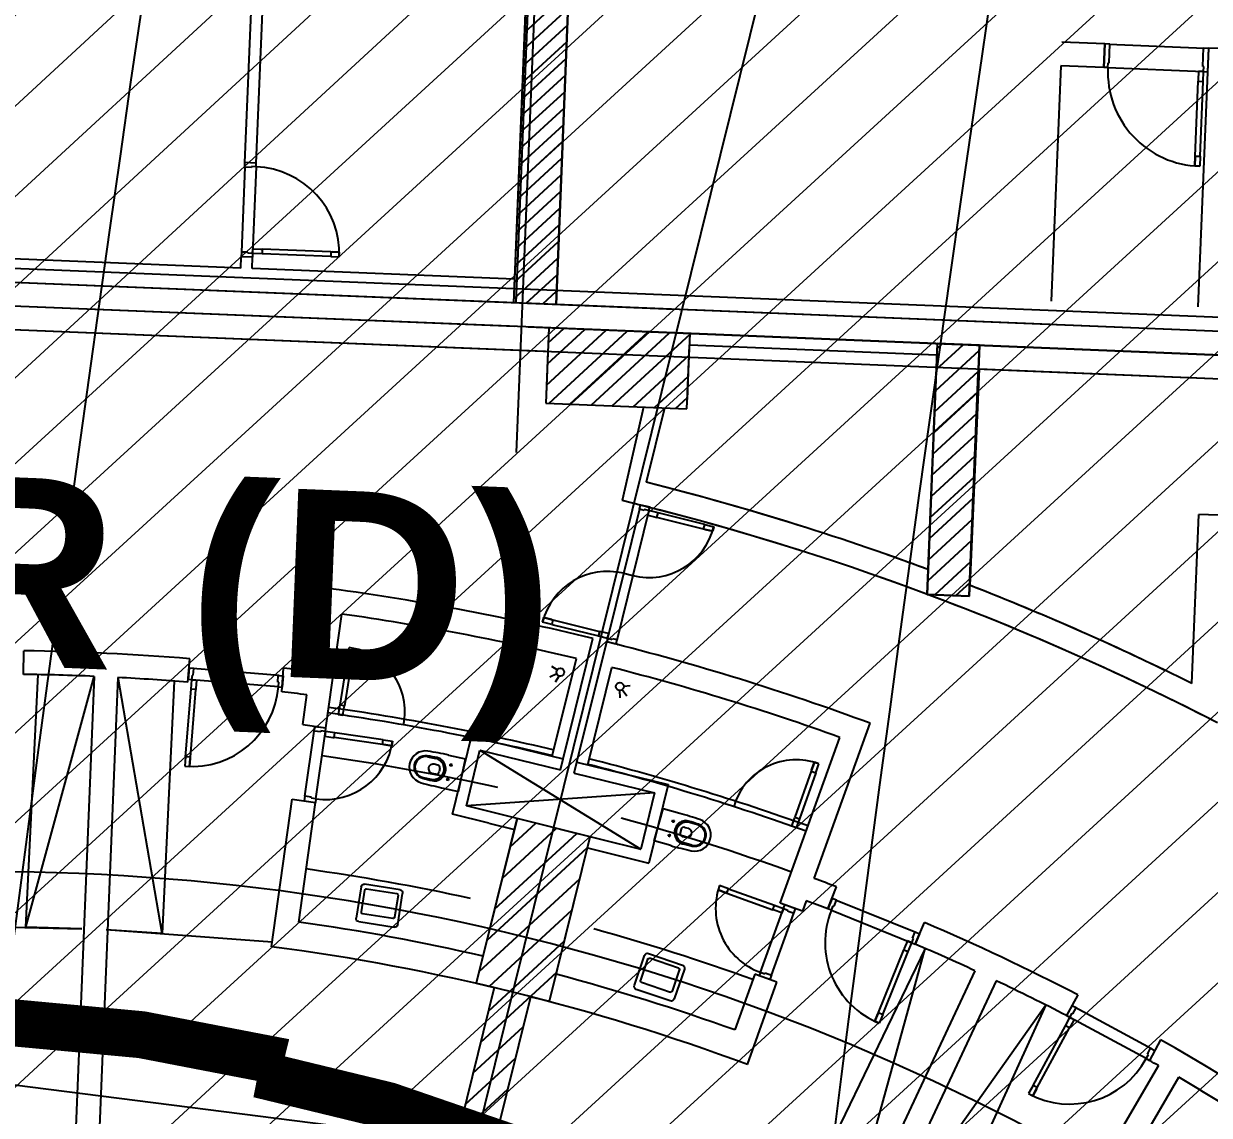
# Model space of a CAD drawing. Extents: x -678889171 to 586587, y -792238163 to 335485.
# Drawn here: x -678746193 to -678733608, y -791968313 to -791956724 of the extents above; entities that cross this region are included whole.
import ezdxf
from ezdxf.enums import TextEntityAlignment as Align

# ---------------------------------------------------------------- set-up
doc = ezdxf.new("R2010")
doc.units = 0
doc.header["$MEASUREMENT"] = 0
for name, color, linetype in [('A-FLOR-PATT', 252, 'Continuous'), ('A-SITE-PATT', 252, 'Continuous'), ('A-WALL', 252, 'Continuous')]:
    doc.layers.add(name, color=color, linetype=linetype)
for name, color, linetype, lineweight in [('BASEMENT3 LAYOUT$0$A-TABL-TEXT', 252, 'Continuous', 30), ('BASEMENT3 LAYOUT$0$HATCH11', 252, 'Continuous', 15), ('BASEMENT3 LAYOUT$0$HATCH2', 252, 'Continuous', 15)]:
    doc.layers.add(name, color=color, linetype=linetype, lineweight=lineweight)
doc.styles.add('BASEMENT3 LAYOUT$0$EN-SB', font='swissb.ttf')
doc.styles.add('Ground floor Towers$0$$Bas01-Rname$0$EN-SC', font='swissc.ttf')
doc.styles.add('Ground floor Towers$0$$Bas01-Rname$0$EN-SCL', font='swisscl.ttf')
doc.styles.add('Ground floor Towers$0$04-Ground Floor$0$V2-lower ground$0$LEVEL  FOR LICENSE LOWER GR$0$$LG- LEVEL$0$AR-SR', font='sarb.shx')

# ---------------------------------------------------------------- blocks, each defined once
blk = doc.blocks.new('A$C61C61320')
at = {"layer": 'BASEMENT3 LAYOUT$0$HATCH11'}
h = blk.add_hatch(dxfattribs=at)
h.set_pattern_fill('JIS_WOOD', color=256, scale=1000, style=0)
h.set_pattern_definition([(45, (-55979.95959305647, -92778.05480168064), (-499.9999991609842, 499.9999991609843), [])])
edge = h.paths.add_edge_path()
edge.add_line((-21467.74319023453, -134455.7384705361), (-52625.22989511769, -137297.8907696561))
edge.add_arc((469730.797268165, -78930.5305383486), 525606.8567419754, 175.7647423383216, 186.3757064635938, ccw=False)
edge.add_arc((-39265.1562679424, -44102.43736154633), 15691.08979022459, 0.9729785529091828, 165.2727067888424, ccw=False)
edge.add_arc((542230.0773749191, -76004.92878418005), 566720.1514529854, 176.7459500062832, 185.9199427217102)
at = {"layer": 'BASEMENT3 LAYOUT$0$HATCH2'}
h = blk.add_hatch(dxfattribs=at)
h.set_pattern_fill('JIS_WOOD', color=256, scale=1000, style=0)
h.set_pattern_definition([(45, (-845211.5632561638, -471074.8112416068), (-499.9999991609842, 499.9999991609843), [])])
edge = h.paths.add_edge_path()
edge.add_line((-87728.88771757309, -14436.92520058164), (11085.99286301623, -14077.61977391216))
edge.add_line((11085.9928630162, -14077.61977391216), (11086.00013759563, -61296.12011963065))
edge.add_line((11086.00013759569, -61296.12011963065), (-23868.16462742418, -60220.57708285929))
edge.add_line((-23868.16462742421, -60220.57708285929), (-23388.15647815715, -47455.2645226442))
edge.add_arc((-38984.06513334403, -44366.02445463254), 15898.9235792472, 348.7958745272753, 525.9866040010601)
edge.add_line((-54409.82303213701, -40516.12001080933), (-55179.78612954497, -49076.3717473704))
edge.add_line((-55179.78612954495, -49076.3717473704), (-87616.00626249687, -47227.09333388295))
edge.add_line((-87616.00626249681, -47227.09333388295), (-87728.88771757303, -14436.92520058164))
at = {"layer": 'BASEMENT3 LAYOUT$0$A-TABL-TEXT', "const_width": 500}
for points, elevation in [([(-55177.9904923368, -49002.55585763077), (-54541.06010160525, -40908.81723323351, -0.4123632474485285), (-36062.28517638973, -28707.6033656245)], 212771.999991763), ([(13292.15624613373, -61228.05794782194), (-23867.92079966073, -60211.66026523305), (-23463.29049043171, -42182.9191966572, 0.3384124495391637), (-36329.243561532, -28846.11297907433)], 212772)]:
    blk.add_lwpolyline(points, format="xyb", dxfattribs=dict(at, elevation=elevation))
at = {"layer": 'BASEMENT3 LAYOUT$0$HATCH2', "style": 'BASEMENT3 LAYOUT$0$EN-SB'}
blk.add_text('TOWER (D)', height=2000, dxfattribs=at).set_placement((-48443.40025077434, -24620.30964643985))
blk = doc.blocks.new('2')
at = {"layer": 'BASEMENT3 LAYOUT$0$A-TABL-TEXT', "const_width": 500}
for points, elevation in [([(62742.86580925656, 183194.8048470006), (63379.79619998811, 191288.5434713978, -0.4123632474485285), (81858.57112520363, 203489.7573390068)], 212771.999991763), ([(131213.0125477271, 170969.3027568094), (94052.93550193263, 171985.7004393983), (94457.56581116165, 190014.4415079741, 0.3384124495391637), (81591.61274006136, 203351.247725557)], 212772)]:
    blk.add_lwpolyline(points, format="xyb", dxfattribs=dict(at, elevation=elevation))
at = {"layer": 'BASEMENT3 LAYOUT$0$HATCH2', "style": 'BASEMENT3 LAYOUT$0$EN-SB'}
blk.add_text('TOWER (D)', height=2000, dxfattribs=at).set_placement((69477.45605081902, 207577.0510581915))
blk = doc.blocks.new('GR')
at = {"layer": 'A-FLOR-PATT'}
for p, q in [((50170, 200055), (65898.1526684232, 276722.6189415882)), ((53965, 225220), (53965, 268350)), ((53891.5995930568, 257097.6238647509), (53891.59959305682, 226806.1981372059)), ((53869.33479467503, 226805.3815133376), (53869.33479467515, 245310.1052580429)), ((54319.33479467497, 245310.1052580429), (54319.33479467503, 226805.3815133376)), ((50959.12124708789, 228176.8496322421), (50959.12124708781, 232276.862688391)), ((51079.12124708789, 228176.8484309056), (51079.1212470878, 232276.8626863578)), ((53869.33474690995, 232276.5043224661), (53869.33474690926, 227056.8204976391)), ((54319.33480194682, 226806.0036511518), (54319.33479638999, 230321.6429590369)), ((54319.33479467503, 226807.2397949878), (54319.33479467503, 230321.6429590369)), ((54319.33480194682, 226806.0036511518), (54319.33479638999, 230307.2397729227)), ((53869.334794675, 229677.6569327298), (54319.334794675, 230127.6569327298)), ((53869.334794675, 229500.8802374336), (54319.33479467453, 229950.8802374331)), ((60028.8420466282, 229806.1985141015), (59569.33427568377, 229806.1985141015)), ((60028.86688915963, 229806.2184044452), (60028.81716453511, 229556.2184093901)), ((60028.8172040967, 229556.4173128032), (60028.86688915963, 229806.2184044452)), ((60028.81716453511, 229556.2184093901), (60028.86688915963, 229806.2184044452)), ((60028.8420466282, 229556.1985141015), (60028.8420466282, 229806.1985141015)), ((60081.49845889406, 229806.2079361048), (60028.86688915963, 229806.2184044452)), ((60070.9721449473, 229806.2100297727), (61086.761450416, 229805.988100456)), ((60081.45920260999, 229608.839510784), (60081.49845889406, 229806.2079361048)), ((61076.19588018468, 229608.6217688035), (61076.23513646875, 229805.9901941243)), ((61076.23513646875, 229805.9901941243), (61128.86670620364, 229805.9797257838)), ((61624.25247316145, 229806.4174201172), (61128.81698157916, 229806.4007946279)), ((61128.81698157916, 229806.4007946279), (61128.81698157919, 227056.0036583109)), ((61128.86670620364, 229805.9797257838), (61128.81698157912, 229555.9797307287)), ((53869.334794675, 229324.1035421365), (54319.334794675, 229774.1035421365)), ((53869.334794675, 229147.3268468403), (54319.33479467453, 229597.3268468399)), ((60028.8420466282, 229556.1985141015), (59569.33427568377, 229556.1985141015)), ((59569.33480021323, 229556.1985141015), (59569.33480021323, 227056.0036566714)), ((60070.9224203226, 229556.2100347177), (60028.81716453511, 229556.2184093901)), ((60070.9224203226, 229556.2100347177), (60070.93288866305, 229608.8416044521)), ((60070.9224203226, 229556.2100347177), (61086.71172579131, 229555.988105401)), ((60070.93288866305, 229608.8416044521), (60081.45920260999, 229608.839510784)), ((61034.08015605688, 229555.9985737415), (61034.06194114452, 229464.4196424032)), ((61086.71172579131, 229555.988105401), (61034.08015605688, 229555.9985737415)), ((61086.72219413173, 229608.6196751354), (61076.19588018468, 229608.6217688035)), ((61086.69078911049, 229450.7249659322), (61086.71172579131, 229555.988105401)), ((61086.71172579131, 229555.988105401), (61086.72219413173, 229608.6196751354)), ((61086.71172579131, 229555.988105401), (61128.81698157912, 229555.9797307287)), ((61033.88125708906, 228655.9987216891), (61034.05921937607, 229450.7354342726)), ((61034.06194114452, 229464.4196424032), (61034.05921937607, 229450.7354342726)), ((61034.05921937607, 229450.7354342726), (61086.69078911049, 229450.7249659322)), ((61086.51282682348, 228655.9882533487), (61086.69078911049, 229450.7249659322)), ((53869.334794675, 228970.5501515432), (54319.334794675, 229420.5501515432)), ((53869.334794675, 228793.7734562471), (54319.33479467453, 229243.7734562466)), ((53869.334794675, 228616.99676095), (54319.334794675, 229066.99676095)), ((53869.334794675, 228440.2200656538), (54319.33479467453, 228890.2200656533)), ((53869.334794675, 228263.4433703567), (54319.334794675, 228713.4433703567)), ((61033.86032040825, 228550.7355822202), (61033.88125708906, 228655.9987216891)), ((61033.86032040825, 228550.7355822202), (61033.87853532055, 228642.3145135579)), ((61033.87853532055, 228642.3145135579), (61033.86032040825, 228550.7355822202)), ((61086.49189014267, 228550.7251138797), (61033.86032040825, 228550.7355822202)), ((61033.88125708906, 228655.9987216891), (61086.51282682348, 228655.9882533487)), ((61086.51282682348, 228655.9882533487), (61086.49189014267, 228550.7251138797)), ((53869.334794675, 228086.6666750605), (54319.33479467453, 228536.6666750601)), ((53869.334794675, 227909.8899797634), (54319.334794675, 228359.8899797634)), ((50959.12124708789, 228126.8496321916), (50959.12124708789, 228176.8496321916)), ((51079.12124708789, 228176.8496321917), (50959.12124708789, 228176.8496321916)), ((51079.12124708789, 228176.8484309056), (50959.12124708789, 228176.8496322421)), ((51079.12124708789, 228136.8496321916), (51079.12124708789, 228176.8496321917)), ((53869.334794675, 227733.1132844673), (54319.33479467453, 228183.1132844668)), ((51029.12124708789, 228126.8496321917), (50959.12124708789, 228126.8496321916)), ((50959.12124708789, 228126.8496321916), (50959.12124708789, 227226.849632192)), ((51079.12124708789, 228136.8496321916), (51029.12124708789, 228136.8496321916)), ((51029.12124708789, 228136.8496321916), (51029.12124708789, 228126.8496321917)), ((51079.12124708789, 228136.8496321916), (51079.12124708789, 227216.849632192)), ((53869.334794675, 227556.3365891702), (54319.334794675, 228006.3365891702)), ((53869.334794675, 227379.559893874), (54319.33479467453, 227829.5598938735)), ((53869.334794675, 227202.7831985769), (54319.334794675, 227652.7831985769)), ((53869.334794675, 227026.0065032807), (54319.33479467453, 227476.0065032803)), ((53869.334794675, 226849.2298079836), (54319.334794675, 227299.2298079836)), ((51029.12124708789, 227226.849632192), (50959.12124708789, 227226.849632192)), ((50959.12124708789, 227226.849632192), (50959.12124708789, 227176.849632192)), ((51079.12124708789, 227176.849632192), (50959.12124708789, 227176.849632192)), ((51079.12124708789, 227176.8484308555), (50959.12124708789, 227176.849632192)), ((50959.12124708786, 227056.849632186), (50959.12124708789, 227176.849632192)), ((51029.12124708789, 227216.849632192), (51029.12124708789, 227226.849632192)), ((51079.12124708789, 227216.849632192), (51029.12124708789, 227216.849632192)), ((51079.12124708789, 227216.849632192), (51079.12124708789, 227266.8496321919)), ((51079.12124708789, 227266.8496321919), (51166.12124708786, 227266.8496321919)), ((51179.12124708786, 227216.849632192), (51079.12124708789, 227216.849632192)), ((51079.12124708789, 227216.849632192), (51079.12124708789, 227176.849632192)), ((51079.12124708789, 227056.8484308496), (51079.12124708789, 227176.8484308555)), ((51166.12124708786, 227266.8496321919), (51179.12124708786, 227266.8496321919)), ((51179.12124708786, 227266.8496321919), (51179.12124708786, 227216.849632192)), ((51909.12124708763, 227266.8496321919), (51179.12124708786, 227266.8496321919)), ((51909.12124708763, 227216.849632192), (51179.12124708786, 227216.849632192)), ((51909.12124708763, 227266.8496321919), (51909.12124708763, 227216.849632192)), ((51999.1212470876, 227266.8496321919), (51909.12124708763, 227266.8496321919)), ((51909.12124708763, 227216.849632192), (51999.1212470876, 227216.849632192)), ((51999.1212470876, 227266.8496321919), (51922.12124708763, 227266.8496321919)), ((51922.12124708763, 227266.8496321919), (51999.1212470876, 227266.8496321919)), ((51999.1212470876, 227216.849632192), (51999.1212470876, 227266.8496321919)), ((50959.12124708786, 227056.849632186), (45811.59955093273, 227056.9011647324)), ((53869.33474690927, 227056.8204976391), (51079.12124708789, 227056.8484308496)), ((54002.26319532609, 226805.3815133385), (54319.33479467453, 227122.453112687)), ((106690.0000000001, 226955.0000000001), (-2250.000000000029, 226955)), ((54179.03989062319, 226805.3815133385), (54319.334794675, 226945.6764173904)), ((55580, 226805), (4670, 226805)), ((54319.33480194781, 226805.3815140488), (11635.9341053524, 226805.8043177102)), ((54319.33479467503, 226805.3815133376), (53869.33479467503, 226805.3815133376)), ((59569.33480021323, 226807.2397949878), (54319.33479467503, 226807.2397949878)), ((89442.48227115592, 226806.0036880783), (54319.33480194682, 226806.0036511518)), ((98135, 226805), (55730, 226805)), ((61128.81698157919, 226806.1981372059), (61128.81698157919, 226806.0036583109)), ((53890, 226555), (4670, 226555)), ((55679.89534064961, 226557.0897245294), (45764.33346182259, 226554.6647567604, -6.574195595121094e-08)), ((54033.23550960847, 226557.0604865742, -3.287097797560502e-08), (63279.79147918036, 226554.9820317471, -6.574195595121094e-08)), ((55525, 226555), (54040, 226555)), ((54253.19536127872, 226395.9592098352, -6.574195595121094e-08), (54411.45021781558, 226554.214066372, -6.574195595121094e-08)), ((54253.19536127895, 226171.4528068085, -6.574195595121094e-08), (54635.95662084233, 226554.2140663719, -6.574195595121094e-08)), ((54253.19536127895, 225946.9464037819, -6.574195595121094e-08), (54860.46302386897, 226554.2140663719, -6.574195595121094e-08)), ((54253.19536127886, 226554.2140663717, -6.574195595121094e-08), (54253.19536127886, 225754.2140663717, -6.574195595121094e-08)), ((55753.19536127886, 226554.2140663717, -6.574195595121094e-08), (54253.19536127886, 226554.2140663717, -6.574195595121094e-08)), ((54284.96942689561, 225754.2140663719, -6.574195595121094e-08), (55084.96942689572, 226554.214066372, -6.574195595121094e-08)), ((54509.47582992259, 225754.214066372, -6.574195595121094e-08), (55309.47582992248, 226554.2140663719, -6.574195595121094e-08)), ((54733.98223294911, 225754.2140663719, -6.574195595121094e-08), (55533.98223294923, 226554.214066372, -6.574195595121094e-08)), ((54958.48863597598, 225754.2140663719, -6.574195595121094e-08), (55753.19536127895, 226548.9207916749, -6.574195595121094e-08)), ((98135, 226555), (55680, 226555)), ((55753.19536127886, 225754.2140663717, -6.574195595121094e-08), (55753.19536127886, 226554.2140663717, -6.574195595121094e-08)), ((58827.69257676194, 226556.1981372059), (58377.69257676197, 226556.1981372059)), ((58377.69257676197, 226556.1981372059), (58377.69257676197, 223892.3675561541)), ((58830.27703696446, 226554.5313372895, -6.574195595121094e-08), (58380.27703696446, 226554.5313372895, -6.574195595121094e-08)), ((58380.27703696446, 226554.5313372895, -6.574195595121094e-08), (58380.27703696446, 223890.7007562373, -6.574195595121094e-08)), ((58380.27703696466, 226504.0013406526, -6.574195595121094e-08), (58430.80703360192, 226554.5313372898, -6.574195595121094e-08)), ((58380.27703696466, 226279.4949376259, -6.574195595121094e-08), (58655.31343662855, 226554.5313372898, -6.574195595121094e-08)), ((58827.69257676194, 223892.3675561541), (58827.69257676194, 226556.1981372059)), ((58830.27703696446, 223890.7007562373, -6.574195595121094e-08), (58830.27703696446, 226554.5313372895, -6.574195595121094e-08)), ((55753.19536127907, 226435.2739376976, -2.435796446869352e-08), (58380.27703696443, 226435.0499901474, -3.02602606825779e-08)), ((55753.19536127907, 225856.1014438013, -6.574195595121027e-08), (55753.19536127907, 226435.2739376976, -7.308980634589169e-08)), ((58380.27703696466, 226054.9885345993, -6.574195595121094e-08), (58830.27703696443, 226504.9885345991, -6.574195595121094e-08)), ((58380.27703696443, 226435.0499901474, -3.026026068258467e-08), (58380.27703696443, 224154.5078002361, -6.574195595121366e-08)), ((-2249.999999999971, 226305), (106689.9999999999, 226305)), ((45764.33346182259, 226306.1981309178), (54226.62677301494, 226306.198135673)), ((54253.19536127883, 226306.1981372058, -6.574195595121094e-08), (54253.19536127883, 225754.2140663717, -6.574195595121094e-08)), ((55182.99503900262, 225754.2140663719, -6.574195595121094e-08), (55753.19536127883, 226324.4143886481, -6.574195595121094e-08)), ((58380.27703696466, 225830.4821315727, -6.574195595121094e-08), (58830.27703696443, 226280.4821315724, -6.574195595121094e-08)), ((58835.07870143198, 226305.9811146877), (58830.61757588516, 224004.0451359612)), ((58835.07870143198, 226305.9811146877), (63279.73528380391, 226304.982038063, -6.574195595121096e-08)), ((55753.19536127883, 225754.2140663717, -6.574195595121094e-08), (55753.19536127883, 226256.1866982084, -6.574195595121094e-08)), ((58377.69257676195, 226256.1981371983), (58377.69257676195, 224155.3474143325)), ((58377.69257676194, 226256.1981371982), (58377.69257676194, 224155.3474143325)), ((58827.6925767619, 223892.3675561541), (58827.6925767619, 226256.1981371984)), ((55407.50144202949, 225754.2140663721, -6.574195595121094e-08), (55753.19536127883, 226099.9079856215, -6.574195595121094e-08)), ((58380.27703696466, 225605.9757285456, -6.574195595121094e-08), (58830.27703696466, 226055.9757285456, -6.574195595121094e-08)), ((55632.00784505624, 225754.214066372, -6.574195595121094e-08), (55753.19536127895, 225875.4015825947, -6.574195595121094e-08)), ((58380.27703696466, 225381.4693255189, -6.574195595121094e-08), (58830.27703696466, 225831.4693255189, -6.574195595121094e-08)), ((58827.69257676191, 225836.1981371989), (58827.69257676193, 224005.0492452364)), ((54253.19536127886, 225754.2140663717, -6.574195595121094e-08), (55753.19536127886, 225754.2140663717, -6.574195595121094e-08)), ((54253.19536127883, 225754.2140663717, -6.574195595121094e-08), (55753.19536127883, 225754.2140663717, -6.574195595121094e-08)), ((55291.11245418452, 225754.2140663717, 8.69928193787905e-07), (55104.94384139573, 224753.582417854, 5.681857483475013e-07)), ((55515.35415792801, 225754.2140663717, -6.574195595121094e-08), (55352.23639387939, 224958.2839533048, -6.574195595121094e-08)), ((58380.27703696466, 225156.9629224923, -6.574195595121094e-08), (58830.27703696466, 225606.9629224923, -6.574195595121094e-08)), ((58380.27703696466, 224932.4565194657, -6.574195595121094e-08), (58830.27703696466, 225382.4565194657, -6.574195595121094e-08)), ((58380.27703696466, 224707.950116439, -6.574195595121094e-08), (58830.27703696443, 225157.9501164388, -6.574195595121094e-08)), ((58380.27703696466, 224483.4437134119, -6.574195595121094e-08), (58830.27703696466, 224933.4437134119, -6.574195595121094e-08)), ((62062.23812281626, 224856.0947738733), (61227.69257676217, 224856.094773873)), ((61227.69257676188, 223058.5016865524), (61227.69257676217, 224856.094773873)), ((55293.02879719175, 224669.1862292134), (55011.95197622407, 223297.6922187581)), ((55393.00034665976, 224658.905699219), (55107.90814253539, 223267.8189171857)), ((55293.02879719175, 224669.1862292134), (55303.06725508346, 224718.1681581582)), ((55342.01072613658, 224659.1477713217), (55293.02879719175, 224669.1862292134)), ((55303.06725508346, 224718.1681581582), (55401.03111297312, 224698.0912423748)), ((55344.01841771493, 224668.9441571107), (55342.01072613658, 224659.1477713217)), ((55393.00034665976, 224658.905699219), (55344.01841771493, 224668.9441571107)), ((55393.00034665976, 224658.905699219), (55382.96188876806, 224609.9237702741)), ((55393.00034665976, 224658.905699219), (55401.03111297312, 224698.0912423748)), ((55490.96420454942, 224638.8287834355), (55393.00034665976, 224658.905699219)), ((55480.92574665772, 224589.8468544907), (55490.96420454942, 224638.8287834355)), ((55990.5798797867, 224536.4365129402), (55490.96420454942, 224638.8287834355)), ((58380.27703696466, 224258.9373103853, -6.574195595121094e-08), (58830.27703696466, 224708.9373103853, -6.574195595121094e-08)), ((55382.96188876806, 224609.9237702741), (55468.19044513206, 224592.4568535426)), ((55468.19044513206, 224592.4568535426), (55480.92574665772, 224589.8468544907)), ((55980.541421895, 224487.4545839953), (55480.92574665772, 224589.8468544907)), ((55980.541421895, 224487.4545839954), (55990.5798797867, 224536.4365129402)), ((55990.5798797867, 224536.4365129402), (56088.54373767636, 224516.3595971568)), ((56088.54373767636, 224516.3595971568), (56078.50527978466, 224467.3776682119)), ((56078.50527978466, 224467.3776682119), (55980.541421895, 224487.4545839954)), ((56078.50527978466, 224467.3776682119), (55993.27672342065, 224484.8445849435)), ((55993.27672342065, 224484.8445849435), (56078.50527978466, 224467.3776682119)), ((58380.27703696466, 224034.4309073586, -6.574195595121094e-08), (58830.27703696466, 224484.4309073586, -6.574195595121094e-08)), ((58461.05328887026, 223890.7007562376, -6.574195595121094e-08), (58830.27703696466, 224259.924504332, -6.574195595121094e-08)), ((58377.69257676194, 224119.7885531065), (58377.69257676194, 223892.3675561541)), ((58685.55969189689, 223890.7007562376, -6.574195595121094e-08), (58830.27703696443, 224035.4181013051, -6.574195595121094e-08)), ((55152.49038670791, 223983.4392239858), (55250.45424459757, 223963.3623082024)), ((58377.69257676197, 223892.3675561541), (58827.69257676194, 223892.3675561541)), ((58377.69257676194, 223892.3675561541), (58827.6925767619, 223892.3675561541)), ((58380.27703696446, 223890.7007562373, -6.574195595121094e-08), (58830.27703696446, 223890.7007562373, -6.574195595121094e-08)), ((51869.36939243779, 222806.4382713771), (51958.15742528041, 223702.0802963111)), ((52061.9697786738, 222215.0629803904), (52182.36601087615, 223429.5501331274)), ((54314.40089362913, 223430.4419350313), (54324.43935152083, 223479.4238639762)), ((54412.36475151878, 223410.3650192479), (54314.40089362913, 223430.4419350313)), ((54324.43935152083, 223479.4238639762), (54409.66790788483, 223461.9569472446)), ((54409.66790788483, 223461.9569472446), (54324.43935152083, 223479.4238639762)), ((54324.43935152083, 223479.4238639762), (54422.40320941049, 223459.3469481928)), ((54422.40320941049, 223459.3469481928), (54412.36475151878, 223410.3650192479)), ((54412.36475151878, 223410.3650192479), (54911.98042675607, 223307.9727487526)), ((54422.40320941049, 223459.3469481928), (54922.01888464777, 223356.9546776974)), ((54590.88153559281, 221989.5555553517), (54855.11111122352, 223279.270778205)), ((54737.78052869327, 223302.7050369965), (54737.90607004018, 223303.316973214)), ((54922.01888464777, 223356.9546776974), (54911.98042675607, 223307.9727487526)), ((54911.98042675607, 223307.9727487526), (55009.94428464573, 223287.8958329692)), ((54934.75418617343, 223354.3446786455), (54922.01888464777, 223356.9546776974)), ((55019.98274253743, 223336.877761914), (54934.75418617343, 223354.3446786455)), ((55009.94428464573, 223287.8958329692), (55001.91351833237, 223248.7102898133)), ((55009.94428464573, 223287.8958329692), (55019.98274253743, 223336.877761914)), ((55009.94428464573, 223287.8958329692), (55058.92621359057, 223277.8573750775)), ((55058.92621359057, 223277.8573750775), (55060.9339051689, 223287.6537608664)), ((55060.9339051689, 223287.6537608664), (55109.91583411374, 223277.6153029747)), ((55109.91583411374, 223277.6153029747), (55099.87737622203, 223228.6333740299)), ((54737.87134677319, 221960.0160451466), (55001.91351833237, 223248.7102898133)), ((55099.87737622203, 223228.6333740299), (55001.91351833237, 223248.7102898133)), ((55119.45854027847, 223224.4798633522), (55119.57928248071, 223225.0689949778)), ((52259.70015310646, 222979.2593825596, 1.028436172912458e-05), (52271.52005828987, 223078.5583747068, 1.028436172912458e-05)), ((52271.52005828987, 223078.5583747068, 1.028436172912458e-05), (52321.16955436346, 223072.6484221151, 1.028436172912458e-05)), ((52321.16955436346, 223072.6484221151, 1.028436172912458e-05), (52309.34964918005, 222973.3494299679, 1.028436172912458e-05)), ((52321.16955436346, 223072.6484221151, 1.028436172912458e-05), (52310.8862368539, 222986.2582989471, 1.028436172912458e-05)), ((52310.8862368539, 222986.2582989471, 1.028436172912458e-05), (52321.16955436346, 223072.6484221151, 1.028436172912458e-05)), ((54473.32334073253, 222013.6402148094), (54687.37635512219, 223058.4416171393)), ((48829.4218709288, 222652.7399001125), (48822.65479578338, 222902.6482967182)), ((50578.52448702759, 222640.6872464189), (50588.73487570487, 222890.4786553245)), ((52259.70015310647, 222979.2593825596, 1.028186574714583e-05), (52198.23664615273, 222462.9046233943, 1.028203651783016e-05)), ((52309.34964918006, 222973.3494299679, 1.02843945696408e-05), (52247.88614222633, 222456.9946708026, 1.028456534032513e-05)), ((52309.34964918005, 222973.3494299679, 1.028436172912458e-05), (52259.70015310646, 222979.2593825596, 1.028436172912458e-05)), ((54486.65179092747, 222889.4421669396), (54414.88562911957, 222851.4527268558)), ((54488.77380073121, 222930.3226911477), (54431.85725181243, 222964.9475576411)), ((54855.42915117779, 221935.9294799376), (55069.26085075845, 222979.5645892448)), ((50584.55116672532, 222789.2742558139), (50579.63254396369, 222669.3751017298)), ((50634.50914759377, 222787.2248296632), (50584.55116672532, 222789.2742558139)), ((51543.74439939935, 222749.9252737209), (50624.51755142007, 222787.6347148934)), ((50631.63995098282, 222717.2836564475), (50634.50914759377, 222787.2248296632)), ((51576.89697590763, 222580.4418033234), (51587.11499483608, 222830.4198820271)), ((54511.13994227433, 222868.4796557122), (54473.73339108519, 222800.114569798)), ((55202.22978080301, 222787.9462981692), (55268.17809402944, 222797.3906034954)), ((49577.13043795603, 222662.1277685715), (48962.27218509158, 219972.6632171991)), ((48980.96793779243, 222656.3972372618), (48962.27218509158, 219972.6632171991)), ((49581.02236198499, 222662.1198389853), (49581.02236198499, 213059.4250547055)), ((49831.01629600221, 222660.3783009893), (49831.02236198499, 213057.1940550629)), ((50412.23700239147, 219962.5622968222), (49834.90795277695, 222660.332007653)), ((50430.93275509235, 222646.296316885), (50412.23700239147, 219962.5622968222)), ((50619.59892865844, 222667.7355608092), (50579.63254396369, 222669.3751017298)), ((50615.50007635707, 222567.8195990723), (50619.59892865844, 222667.7355608092)), ((50619.59892865844, 222667.7355608092), (50621.64835480913, 222717.6935416777)), ((50619.59892865844, 222667.7355608092), (50669.55690952687, 222665.6861346585)), ((51538.82577663771, 222630.0261196367), (50619.59892865844, 222667.7355608092)), ((50621.64835480913, 222717.6935416777), (50631.63995098282, 222717.2836564475)), ((50669.55690952687, 222665.6861346585), (50665.99090802469, 222578.7592479475)), ((51530.88360661471, 222680.3939857353), (51533.75280322565, 222750.335158951)), ((51540.8752027884, 222679.9841005051), (51530.88360661471, 222680.3939857353)), ((51533.75280322565, 222750.335158951), (51583.7107840941, 222748.2857328003)), ((51538.82577663771, 222630.0261196367), (51540.8752027884, 222679.9841005051)), ((51538.82577663771, 222630.0261196367), (51578.79216133247, 222628.3865787161)), ((51583.7107840941, 222748.2857328003), (51578.79216133247, 222628.3865787161)), ((55157.33970631303, 222739.8870999685), (55164.83795300151, 222662.3189922147)), ((55188.09963015538, 222749.526784536), (55239.13625929678, 222686.3695044774)), ((50585.98833978726, 221848.4246745668), (50615.50007635707, 222567.8195990723)), ((50665.45805722551, 222565.7701729216), (50615.50007635707, 222567.8195990723)), ((50635.9463206557, 221846.3752484161), (50665.45805722551, 222565.7701729216)), ((50665.99090802469, 222578.7592479475), (50665.45805722551, 222565.7701729216)), ((51813.18922667, 222239.7254406222), (51844.70601058855, 222557.6484226333)), ((52198.23664615273, 222462.9046233943, 1.028456960959224e-05), (52186.41674096933, 222363.6056312471, 1.028456960959224e-05)), ((52247.88614222633, 222456.9946708026, 1.028456960959224e-05), (52198.23664615273, 222462.9046233943, 1.028456960959224e-05)), ((52236.06623704292, 222357.6956786553, 1.028456960959224e-05), (52246.34955455249, 222444.0858018234, 1.028456960959224e-05)), ((52246.34955455249, 222444.0858018234, 1.028456960959224e-05), (52247.88614222633, 222456.9946708026, 1.028456960959224e-05)), ((57305.0157722615, 220828.4091493838), (57829.88754850884, 222498.9278349717)), ((52186.41674096933, 222363.6056312471, 1.028456960959224e-05), (52236.06623704292, 222357.6956786553, 1.028456960959224e-05)), ((56955.76254795874, 220550.8645560984), (57516.79384073116, 222336.4687744784)), ((51813.18922667, 222239.7254406222), (52061.9697786738, 222215.0629803904)), ((51867.79559898093, 221480.763049885), (51937.58282410895, 222177.2756077104)), ((51937.58282410895, 222177.2756077104), (51942.5676259038, 222227.026504698)), ((52007.23407989139, 222170.2968851976), (51937.58282410895, 222177.2756077104)), ((51942.5676259038, 222227.026504698), (52061.96977867379, 222215.0629803903)), ((51986.20079139194, 221458.8493461798), (52057.98193723791, 222175.2622628003)), ((52008.23104025037, 222180.2470645951), (52007.23407989139, 222170.2968851976)), ((52057.98193723791, 222175.2622628003), (52008.23104025037, 222180.2470645951)), ((52057.98193723791, 222175.2622628003), (52052.99713544305, 222125.5113658128)), ((52052.99713544305, 222125.5113658128), (52139.56369620135, 222116.8378106897)), ((52057.98193723791, 222175.2622628003), (52061.96977867379, 222215.0629803903)), ((52157.48373121297, 222165.2926592106), (52057.98193723791, 222175.2622628003)), ((52152.49892941811, 222115.541762223), (52157.48373121297, 222165.2926592106)), ((52674.89305988328, 222113.450720544), (52157.48373121297, 222165.2926592106)), ((53440.06725257922, 221355.8383624033), (53610.32563471781, 222186.6109893849)), ((53610.32563471782, 222186.6109893849), (54590.88153559281, 221989.5555553517)), ((52139.56369620135, 222116.8378106897), (52152.49892941811, 222115.541762223)), ((52669.90825808843, 222063.6998235565), (52152.49892941811, 222115.541762223)), ((52669.90825808843, 222063.6998235565), (52674.89305988328, 222113.4507205441)), ((52769.41005206349, 222053.7302199668), (52669.90825808843, 222063.6998235565)), ((52674.89305988328, 222113.4507205441), (52774.39485385835, 222103.4811169543)), ((52769.41005206349, 222053.7302199668), (52682.84349130518, 222062.4037750899)), ((52682.84349130518, 222062.4037750899), (52769.41005206349, 222053.7302199668)), ((52774.39485385835, 222103.4811169543), (52769.41005206349, 222053.7302199668)), ((53584.22347062912, 221448.6651514171), (53704.11796546435, 222045.3630198326)), ((53704.11796546435, 222045.3630198326), (54567.23867456021, 221871.9077116735)), ((53704.33347790976, 222045.3197098097), (55452.55209689471, 221064.4888554219)), ((57256.68270503097, 222061.2607976539), (57227.25309055335, 221965.6893699587)), ((57256.68270503097, 222061.2607976539), (57231.07894043544, 221978.1136555591)), ((57231.07894043544, 221978.1136555591), (57256.68270503097, 222061.2607976539)), ((57304.46841887855, 222046.545990415), (57256.68270503097, 222061.2607976539)), ((57275.03880440093, 221950.9745627199), (57304.46841887855, 222046.545990415)), ((53151.75661993426, 221952.37037382), (53239.01717527762, 221937.6185513719)), ((53262.96958565898, 221869.8216140154), (53224.46614939777, 221876.5452546842)), ((53374.7193337845, 221980.1428055975), (53556.21600703776, 221948.4490522076)), ((53383.86169007913, 221877.0330916265), (53418.3399528701, 221871.0123445867)), ((53404.11119499448, 221891.261849502), (53398.09044795475, 221856.7835867111)), ((53495.14842992042, 221598.7409581848), (53556.21600703776, 221948.4490522076)), ((54567.23867456021, 221871.9077116735), (54590.88153559281, 221989.5555553517)), ((54713.72204242115, 221842.4699778261), (54737.36490345372, 221960.1178215044)), ((54737.87134677319, 221960.0160451466), (55715.14308002761, 221763.6206072193)), ((57227.25309055333, 221965.6893699587), (57074.21909526973, 221468.7179459439)), ((57275.03880440093, 221950.9745627199), (57122.00480911731, 221454.0031387051)), ((57227.25309055335, 221965.6893699587), (57275.03880440093, 221950.9745627199)), ((50585.98833978725, 221848.4246745668), (50581.88948748589, 221748.5087128299)), ((50581.88948748589, 221748.5087128299), (50631.84746835432, 221746.4592866793)), ((50635.94632065569, 221846.3752484161), (50585.98833978725, 221848.4246745668)), ((50631.84746835432, 221746.4592866793), (50635.94632065569, 221846.3752484161)), ((50631.84746835432, 221746.4592866793), (50635.41346985651, 221833.3861733903)), ((50635.41346985651, 221833.3861733903), (50631.84746835432, 221746.4592866793)), ((53245.90506833491, 221772.1003663336), (53207.40163207371, 221778.8240070023)), ((53287.36174201718, 221835.1081770177), (53280.61850533267, 221796.4925226918)), ((54713.72204242115, 221842.4699778261), (55573.8523753165, 221669.6156245734)), ((55715.14308002761, 221763.6206072193), (55545.54723482853, 220919.7047436968)), ((53113.29704428856, 221732.1287082609), (53200.3928865483, 221716.4336438954)), ((53313.65175666715, 221630.4347115748), (53495.14842992042, 221598.7409581848)), ((53357.19838176029, 221724.3436421236), (53391.67664455126, 221718.3228950838)), ((53377.44788667565, 221738.5723999992), (53371.42713963591, 221704.0941372082)), ((55574.14822627924, 221669.5561694828), (53584.22347062912, 221448.6651514171)), ((55573.8523753165, 221669.6156245734), (55452.55209689472, 221064.4888554219)), ((55590.24298488936, 221157.2156634439), (55671.66254877605, 221502.7527158949)), ((55850.99447325108, 221460.4963877294), (55671.66254877605, 221502.7527158949)), ((51578.36439173152, 219870.9491096734), (51734.26935392806, 221443.6276742101)), ((51734.26935392803, 221443.6276742101), (51983.04990593185, 221418.9652139782)), ((51856.71480395416, 220144.5701977477), (51983.04990593185, 221418.9652139782)), ((51867.79559898093, 221480.763049885), (51862.81079718607, 221431.0121528975)), ((51862.81079718607, 221431.0121528975), (51982.21294995605, 221419.0486285898)), ((51937.44685476338, 221473.7843273722), (51867.79559898093, 221480.763049885)), ((51936.44989440441, 221463.8341479747), (51937.44685476338, 221473.7843273722)), ((51986.20079139194, 221458.8493461798), (51936.44989440441, 221463.8341479747)), ((51986.20079139194, 221458.8493461798), (51982.21294995605, 221419.0486285898)), ((54443.59933382838, 221271.6571074131), (53584.22347062912, 221448.6651514171)), ((55802.02911038833, 221369.2955706632), (55767.96207704809, 221377.3228516098)), ((55789.00923419149, 221390.3427278065), (55780.98195324493, 221356.2756944664)), ((56045.05740443095, 221347.2565604769), (55959.02880173828, 221368.0195155439)), ((57044.78948079211, 221373.1465182487), (57070.39324538765, 221456.2936603435)), ((57092.57519463969, 221358.4317110099), (57044.78948079211, 221373.1465182487)), ((57070.39324538765, 221456.2936603435), (57074.21909526973, 221468.7179459439)), ((57074.21909526973, 221468.7179459439), (57122.00480911731, 221454.0031387051)), ((57122.00480911731, 221454.0031387051), (57092.57519463969, 221358.4317110099)), ((53831.84326285857, 221275.1431646012), (53440.06725257922, 221355.8383624033)), ((54127.76403451184, 221335.1841159094, -6.574195595121094e-08), (53766.38337875428, 219571.8338893106, -6.574195595121094e-08)), ((53826.15148173857, 219862.008640311, -6.574195595121094e-08), (54129.81302730098, 221336.2885483601, -6.574195595121094e-08)), ((53831.84326285857, 221275.1431646012), (54104.0274301286, 221219.3617937928)), ((53997.21072738472, 220698.151668161), (54548.09967080248, 221249.0406115787)), ((54065.56136715354, 221031.6673508747), (54328.03470048291, 221294.1406842041)), ((54911.47524633326, 221174.5704911278, -6.574195595121094e-08), (54127.76403451184, 221335.1841159094, -6.574195595121094e-08)), ((54590.54297834157, 221241.1488381257), (55452.55209689471, 221064.4888554219)), ((55874.25742680721, 221292.7906116853), (55865.26687214705, 221254.6355343442)), ((55910.33826762448, 221315.1103994513), (55948.38246534918, 221306.1459715696)), ((53928.86008761585, 220364.6359854472), (54768.16464112204, 221203.9405389533)), ((54550.09459057564, 219411.2202645299, -6.574195595121094e-08), (54911.47524633326, 221174.5704911278, -6.574195595121094e-08)), ((54609.54715879897, 219701.3179716936, -6.574195595121094e-08), (54911.6338779192, 221175.3445310194, -6.574195595121094e-08)), ((55769.57490936438, 221114.9593352784), (55590.24298488936, 221157.2156634439)), ((55766.47972333921, 221218.4272801564), (55732.41268999897, 221226.454561103)), ((55753.45984714238, 221239.4744372998), (55745.4325661958, 221205.4074039596)), ((55887.58665991304, 221218.5546935269), (55925.63085763774, 221209.5902656452)), ((55993.78040894244, 221129.641763322), (55907.53219924935, 221149.4727267153)), ((53860.50944784703, 220031.1203027334), (54887.63587765693, 221058.2467325433)), ((54887.33344910981, 221056.7710380424), (55545.54723482853, 220919.7047436968)), ((57462.91807686388, 220512.21054991), (57545.66763180534, 220748.8108917731)), ((53792.15880807809, 219697.6046200195), (54819.28523788811, 220724.7310498295)), ((56304.50107974141, 220713.0410066148), (56289.50904592662, 220665.3415420256)), ((56289.50904592662, 220665.3415420256), (56372.5061143118, 220639.2554031879)), ((56372.5061143118, 220639.2554031879), (56289.50904592662, 220665.3415420256)), ((56289.50904592662, 220665.3415420256), (56384.90797510498, 220635.3574743961)), ((56399.90000891977, 220683.0569389853), (56304.50107974141, 220713.0410066148)), ((56384.90797510498, 220635.3574743961), (56399.90000891977, 220683.0569389853)), ((56384.90797510498, 220635.3574743961), (56880.98240683243, 220479.4403227223)), ((56399.90000891977, 220683.0569389852), (56895.97444064722, 220527.1397873115)), ((57503.37297899799, 220625.1854507902), (57462.90410301322, 220512.2152331376)), ((57550.44390301999, 220608.3234191299), (57503.37297899799, 220625.1854507902)), ((57541.02971821561, 220611.6958254621), (58407.13472022028, 220301.4344429119)), ((56775.48808289271, 219810.2834295978), (56991.37336982558, 220497.155719682)), ((56880.98240683243, 220479.4403227223), (56895.97444064722, 220527.1397873115)), ((56895.97444064722, 220527.1397873115), (56991.37336982558, 220497.155719682)), ((57194.09198554918, 220475.3700515227), (56955.76254795874, 220550.8645560984)), ((56991.37336982558, 220497.155719682), (56976.3813360108, 220449.4562550928)), ((56991.37336982558, 220497.155719682), (57003.3669968774, 220535.3152913533)), ((56991.37336982558, 220497.155719682), (57039.07283441476, 220482.1636858672)), ((57117.84571189136, 220499.3344101979), (57003.3669968774, 220535.3152913533)), ((57102.85367807657, 220451.6349456086), (57117.84571189136, 220499.3344101979)), ((57229.80645490253, 220589.0391248099), (57194.09198554918, 220475.3700515227)), ((57500.56084223081, 220498.7256078093), (57462.90410301322, 220512.2152331376)), ((57500.56084223081, 220498.7256078093), (57517.42287389115, 220545.7965318313)), ((57500.56084223081, 220498.7256078093), (58366.66584423549, 220188.4642252591)), ((57517.42287389115, 220545.7965318313), (57526.83705869554, 220542.4241254992)), ((57526.83705869554, 220542.4241254992), (57550.44390301999, 220608.3234191299)), ((53903.46055103315, 219543.7413200296), (54750.93459811923, 220391.2153671157)), ((56893.38426762562, 220475.5423939305), (56880.98240683243, 220479.4403227223)), ((56892.96520466961, 219783.8424413601), (57102.85367807657, 220451.6349456086)), ((56976.3813360108, 220449.4562550928), (56893.38426762562, 220475.5423939305)), ((57039.07283441476, 220482.1636858672), (57036.07442765181, 220472.6237929493)), ((57036.07442765181, 220472.6237929493), (57102.85367807657, 220451.6349456086)), ((58404.40543259242, 220175.1398780363), (58492.18091876041, 220409.2359930429)), ((58366.66584423549, 220188.4642252591), (58383.52787589582, 220235.5351492811)), ((58374.11369109142, 220238.9075556132), (58397.72053541586, 220304.8068492439)), ((58383.52787589582, 220235.5351492811), (58374.11369109142, 220238.9075556132)), ((58397.72053541586, 220304.8068492439), (58444.79145943785, 220287.9448175836)), ((58444.79145943785, 220287.9448175836), (58404.32258345308, 220174.9745999309)), ((58510.32650993361, 220134.4876883474), (57248.98001182136, 217219.1008888943)), ((57783.27649360181, 217007.8541575728), (58510.31312903414, 220134.4567606857)), ((58043.05760098402, 219433.3631029588), (58285.87085689283, 220111.1844088755)), ((58290.25498512452, 220123.4228491212), (58285.87085689283, 220111.1844088755)), ((58285.87085689283, 220111.1844088755), (58332.94178091482, 220094.3223772152)), ((58319.5949202135, 220205.3262569195), (58290.25498512452, 220123.4228491212)), ((58366.66584423549, 220188.4642252591), (58319.5949202135, 220205.3262569195)), ((58332.94178091482, 220094.3223772152), (58366.66584423549, 220188.4642252591)), ((58366.66584423549, 220188.4642252591), (58404.32258345308, 220174.9745999309)), ((53906.69656347239, 219281.8122895239), (54682.58395835035, 220057.6996844019)), ((58090.128525006, 219416.5010712985), (58332.94178091482, 220094.3223772152)), ((47777.08933558456, 219944.7269812319), (49557.306788473, 219979.5448845084)), ((49557.306788473, 219979.5448845084), (48962.27218509158, 219972.6632171991)), ((50412.23700239147, 219962.5622968222), (49817.35602497829, 219977.7332980474)), ((51583.17475895247, 219919.4732958785), (49817.35602497829, 219977.7332980474)), ((59048.74728890283, 219919.0104490503), (55662.7043096519, 211850.5068174905)), ((59279.26104699947, 219822.237622901), (55893.40008901141, 211753.691029648)), ((56715.96287497984, 219787.649895609), (56527.31588778239, 219187.2397928858)), ((56954.59960604114, 219713.133419398), (56715.96287497984, 219787.649895609)), ((56775.48808289271, 219810.2834295978), (56763.49445584088, 219772.1238579264)), ((56877.97317085482, 219736.142976771), (56763.49445584088, 219772.1238579264)), ((56775.48808289271, 219810.2834295978), (56823.18754748189, 219795.291395783)), ((56823.18754748189, 219795.291395783), (56826.18595424484, 219804.8312887008)), ((56826.18595424484, 219804.8312887008), (56892.96520466961, 219783.8424413602)), ((56892.96520466961, 219783.8424413602), (56877.97317085482, 219736.142976771)), ((53838.32260779338, 218948.2732908999), (54614.23331858148, 219724.184001688)), ((56675.8674044298, 218826.0075114366), (56954.59960604114, 219713.133419398)), ((60150.06611487911, 219707.8267620422), (60040.43217122873, 219482.5109378008)), ((113710, 212730), (34645, 219515)), ((53958.09549828924, 219532.5444444636, -6.574195595121094e-08), (52803.06276607074, 213898.1116102616, -6.574195595121094e-08)), ((53958.09977948769, 219532.5653288286, -6.574195595121094e-08), (52803.35106427081, 213898.0525258319, -6.574195595121094e-08)), ((53766.38337875428, 219571.8338893106, -6.574195595121094e-08), (53958.09549828924, 219532.5444444636, -6.574195595121094e-08)), ((58062.59064403224, 216890.8474030441), (59815.73259375086, 219587.2973475006)), ((59815.73259375086, 219587.2973475006), (58613.5867229766, 216646.4145104507)), ((60093.20303659236, 219590.2849410146), (60040.43217122874, 219482.5109378007)), ((60076.35683896672, 219464.9206493462), (60040.43217122874, 219482.5109378007)), ((60076.35683896672, 219464.9206493462), (60098.34469953491, 219509.8264840187)), ((60138.10887126485, 219568.2970804464), (60093.20303659236, 219590.2849410146)), ((60098.34469953491, 219509.8264840187), (60107.32586646941, 219505.428911905)), ((60107.32586646941, 219505.428911905), (60138.10887126485, 219568.2970804464)), ((60955.39506230399, 219168.1180181053), (60129.12770433037, 219572.6946525601)), ((53194.91819814037, 213817.8039470159, -6.574195595121094e-08), (54349.95110475723, 219452.237631959, -6.574195595121094e-08)), ((53194.92068689417, 213817.8160875518), (54349.65057516203, 219452.2992224364)), ((54349.95110475723, 219452.237631959, -6.574195595121094e-08), (54550.09459057564, 219411.2202645299, -6.574195595121094e-08)), ((58009.33353766335, 219339.2212549148), (58043.05760098402, 219433.3631029588)), ((58009.33353766335, 219339.2212549148), (58038.67347275234, 219421.1246627131)), ((58038.67347275234, 219421.1246627131), (58009.33353766335, 219339.2212549148)), ((58043.05760098402, 219433.3631029588), (58090.12852500601, 219416.5010712985)), ((58090.12852500601, 219416.5010712985), (58056.40446168534, 219322.3592232545)), ((59715.75592564832, 218728.4649607175), (60032.38111783033, 219375.1089800012)), ((60032.38111783033, 219375.1089800012), (60076.35683896672, 219464.9206493462)), ((60077.28695250281, 219353.1211194331), (60032.38111783033, 219375.1089800012)), ((60076.35683896672, 219464.9206493462), (60121.2626736392, 219442.932788778)), ((60902.62419694033, 219060.3440148914), (60076.35683896672, 219464.9206493462)), ((60083.00379625054, 219364.7966364479), (60077.28695250281, 219353.1211194331)), ((60121.2626736392, 219442.932788778), (60083.00379625054, 219364.7966364479)), ((58056.40446168534, 219322.3592232545), (58009.33353766335, 219339.2212549148)), ((59760.6617603208, 218706.4771001494), (60077.28695250281, 219353.1211194331)), ((61047.9181956117, 219267.6213869914), (60938.54886467829, 219042.7537264368)), ((53769.94865211437, 218614.734292276), (54283.55338489846, 219128.3390250601)), ((60902.62419694033, 219060.3440148914), (60924.61205750852, 219105.2498495639)), ((60915.63089057403, 219109.6474216775), (60946.41389536945, 219172.5155902189)), ((60924.61205750852, 219105.2498495639), (60915.63089057403, 219109.6474216775)), ((60991.31973004193, 219150.5277296507), (60938.54886467831, 219042.7537264368)), ((60946.41389536945, 219172.5155902189), (60991.31973004193, 219150.5277296507)), ((61037.18967872132, 218991.6305263562), (60490.66388170513, 217967.9994919519)), ((60902.62419694033, 219060.3440148914), (60938.54886467831, 219042.7537264368)), ((60711.18957924849, 217850.2352498277), (61259.1814471395, 218876.406579384)), ((53701.57469643542, 218281.1952936521), (54215.1794292194, 218794.800026436)), ((59715.75592564831, 218728.4649607175), (59671.78020451193, 218638.6532913726)), ((59760.66176032079, 218706.4771001494), (59715.75592564831, 218728.4649607175)), ((59671.78020451193, 218638.6532913726), (59716.6860391844, 218616.6654308044)), ((59716.6860391844, 218616.6654308044), (59760.66176032079, 218706.4771001494)), ((59716.6860391844, 218616.6654308044), (59754.94491657306, 218694.8015831345)), ((59754.94491657306, 218694.8015831345), (59716.6860391844, 218616.6654308044)), ((53633.20074075641, 217947.6562950281), (54146.80547354039, 218461.2610278121))]:
    blk.add_line(p, q, dxfattribs=at)
at = {"layer": 'A-FLOR-PATT', "extrusion": (-8.979637292653936e-18, -7.664186989831454e-17, -1)}
for p, q in [((52502.24788807938, 220544.2277242987), (52463.23215444526, 220211.2255457338)), ((52516.08585387468, 220278.1739199383), (52543.39686741866, 220511.2754449337)), ((52916.85214833962, 220529.4085373398), (52539.44967929949, 220573.6263687918)), ((52561.9977630286, 220525.9747671803), (52883.89986897469, 220488.2595580006)), ((52907.23505919869, 220159.2045675549), (52946.25079283281, 220492.2067461198)), ((52898.59919122118, 220469.6586623907), (52871.2881776772, 220236.5571373952)), ((52852.68728206749, 220221.8578151487), (52530.78517612116, 220259.5730243284)), ((52492.63079893845, 220174.0237545139), (52870.03326797858, 220129.8059230619))]:
    blk.add_line(p, q, dxfattribs=at)
at = {"layer": 'A-FLOR-PATT', "extrusion": (-2.18927431312872e-17, -7.399539111056424e-17, -1)}
for p, q in [((55443.27684833435, 219617.4120705861), (55538.39889020461, 219938.9155317657)), ((55573.33918153949, 219899.4406377512), (55506.75375223032, 219674.3882149255)), ((55580.06144050974, 219961.5536736965), (55944.43202984659, 219853.7486929103)), ((55904.9571358324, 219818.8084015755), (55594.17045669188, 219910.7597087168)), ((55849.69077748852, 219572.9247035973), (55916.27620679769, 219797.977126423)), ((55967.07017177751, 219812.0861426053), (55871.94812990725, 219490.5826814258)), ((55518.07282319572, 219653.5569397733), (55828.85950233613, 219561.6056326319)), ((55830.28557960223, 219467.9445394948), (55465.9149902655, 219575.7495202811))]:
    blk.add_line(p, q, dxfattribs=at)
at = {"layer": 'A-FLOR-PATT'}
for centre, radius in [((54523.76361849038, 222908.0111174448), 41.49811643827706), ((55161.2841450034, 222781.1973295895), 41.49811643827705), ((53401.10082147462, 221874.0227181066), 7.5), ((53374.43751315578, 221721.3332686037), 7.5), ((55784.99559371821, 221373.3092111365), 7.499999999999991), ((55749.44620666909, 221222.4409206297), 7.499999999999991)]:
    blk.add_circle(centre, radius, dxfattribs=at)
for centre, radius, start, end in [((687279.656740699, 163488.6097753342), 649022.5456272444, 169.8809308091749, 188.016783999427), ((687279.656740699, 163488.6097753342), 640922.5456272444, 169.8809308091749, 188.016783999427), ((687279.656740699, 163488.6097753342), 632022.5456272444, 169.8809308091749, 188.016783999427), ((687279.656740699, 163488.6097753342), 623072.5456272444, 169.8809308091749, 188.016783999427), ((61068.96327689503, 229548.6405926319), 998.0694139264465, 179.5666017145473, 271.0063099623849), ((51079.12124708789, 227216.849632192), 919.9999999997059, 0, 90), ((49526.59955092934, 196905.9360870076), 28650.86849360216, 74.72328231163625, 78.26812985051845), ((49526.59955092933, 196905.9360870076), 28650.86849360216, 71.99984814637489, 78.26812985051842), ((49526.59955092933, 196905.9360870076), 28400.86849360216, 65.03259032753115, 78.67262947711282), ((49526.59955092934, 196905.9360870076), 28400.86849360216, 74.73057619732351, 78.26680899297621), ((55393.00034665976, 224658.905699219), 709.9999999999994, 258.4180591156263, 348.4180591148095), ((49526.59955092934, 196905.9360870076), 28650.86849360216, 72.00528242736145, 72.92339404723776), ((49526.59955092934, 196905.9360870076), 28400.86849360216, 65.03259032746129, 72.91484298535823), ((55009.94428464573, 223287.8958329692), 709.9999999999994, 78.41805911562626, 168.4180591148095), ((49526.59955092934, 196905.9360870076), 28650.86849360216, 66.55104822541801, 71.05649819302045), ((49526.59955092934, 196905.9360870076), 28650.86849360216, 65.89546352459358, 71.05031373872416), ((49526.59955092936, 196905.9360870057), 26906.24124960984, 78.57688091760805, 84.81501937825855), ((49526.59955092936, 196905.9360870057), 26656.24124960984, 78.83641552672728, 84.28212424907164), ((49526.59955092936, 196905.9360870057), 26906.24124960984, 72.02507063078522, 78.25828853379286), ((52203.92055755057, 222394.8121535949, 1.024732436948943e-05), 687.0797532929834, 350.4946901701187, 84.35372368746981), ((49526.59955092936, 196905.9360870057), 26656.24124960984, 78.57847990191551, 78.5790957583073), ((49526.59955092936, 196905.9360870057), 26656.24124960984, 78.25668052455683, 78.25679390151828), ((49526.59955092936, 196905.9360870057), 26006.24124960984, 87.65930025192655, 91.55108883314647), ((49526.59955092936, 196905.9360870057), 26656.24124960984, 72.55744342996887, 77.99885853664131), ((49526.59955092936, 196905.9360870057), 26006.24124960984, 84.83150821678265, 85.4556020021944), ((49526.59955092936, 196905.9360870057), 25756.24124960984, 89.87893420989839, 91.55108883314647), ((49526.59955092936, 196905.9360870057), 25756.24124960984, 87.65930025192655, 89.32279711833141), ((50619.59892865844, 222667.7355608092), 919.9999999997059, 267.650872530832, 357.6508725303984), ((49526.59955092936, 196905.9360870057), 25756.24124960984, 84.83629296235138, 85.43420134945268), ((49526.59955092936, 196905.9360870057), 25596.24124960984, 78.83641552672728, 84.28212424907164), ((49526.59955092936, 196905.9360870057), 25656.24124960984, 78.83641552672728, 84.28212424907164), ((52057.98193723791, 222175.2622628003), 719.9999999997044, 264.2783328523593, 354.2783328519861), ((53133.12256927326, 221842.1455107772), 171.5000000000244, 83.30279226890882, 256.8864775136366), ((52686.63395781272, 218039.7699152), 4000.000000000661, 80.09463489125032, 83.30279226888484), ((49526.59955092936, 196905.9360870057), 25656.24124960984, 72.55744342996887, 77.99885853664131), ((57089.21750462169, 221394.0541274032, -3.5411433037244e-08), 687.0797532929839, 71.74276425263186, 165.6017977709796), ((49526.59955092936, 196905.9360870057), 25136.31831008305, 79.95284123354752, 84.27942870464128), ((53133.12256927328, 221842.1455107772), 120.5, 83.3027922719036, 256.8864775105803), ((53133.12256927328, 221842.1455107772), 111.7888557810301, 80.40459342942945, 259.7846763535854), ((52686.63395781439, 218039.7699152005), 3949, 81.71895692869242, 83.3027922719036), ((53215.93389073575, 221827.6846308433), 49.59999999999997, 80.09463489146114, 260.0946348914612), ((53220.30331947332, 221826.9216218339), 112.2676204798005, 259.7846763535854, 80.40459342942945), ((53241.00080026616, 221848.6383041042), 100, 46.3765379973636, 81.71895692869242), ((53220.30331947332, 221826.9216218339), 130, 293.8127317852317, 46.3765379973636), ((49526.59955092936, 196905.9360870057), 25596.24124960984, 72.55744342996887, 77.99885853664131), ((53251.0657086547, 221801.6531630116), 30, 260.0946348914612, 350.0946348917284), ((53257.8089453392, 221840.2688173374), 30, 350.0946348917284, 80.09463489146114), ((54001.73713263711, 225570.8076019727), 4000.000000000752, 256.8864775136423, 260.0946348912768), ((54001.73713263726, 225570.8076019719), 3949, 256.8864775105803, 258.4703128472013), ((53232.41577750244, 221799.4755226485), 100, 258.4703128472013, 293.8127317852317), ((49526.59955092936, 196905.9360870057), 25136.31831008305, 72.55744342996887, 76.8816441489976), ((55932.68934784622, 221258.8854155712), 129.9999999999998, 110.4592382850378, 223.023044496646), ((55932.68934784622, 221258.8854155712), 112.2676204798003, 76.43118285333207, 257.0510999295777), ((54933.5909365007, 217567.1211488443), 4000.000000000639, 73.5329840137, 76.74114139133451), ((55922.20312025896, 221286.9930485378), 99.99999999999987, 75.11681935400178, 110.4592382850378), ((54933.59093649961, 217567.1211488452), 3948.999999999995, 73.53298401050017, 75.11681935400178), ((56018.83027500655, 221238.5878623205), 171.5000000000055, 259.9492987689525, 73.53298401368023), ((55894.46718643869, 221247.7550078186), 29.99999999999996, 166.7411413916304, 256.741141391129), ((55903.45774109884, 221285.9100851596), 29.99999999999996, 76.74114139112899, 166.7411413916304), ((55937.00666149347, 221257.8681186074), 49.5999999999999, 256.741141391129, 76.74114139112899), ((56018.83027500653, 221238.5878623205), 111.78885578103, 257.0510999295777, 76.43118285333207), ((56018.83027500653, 221238.5878623205), 120.4999999999999, 259.94929877198, 73.53298401050017), ((55910.75696761339, 221238.416641858), 99.99999999999987, 223.023044496646, 258.3654634350249), ((56686.97844611586, 225008.3345741625), 3948.999999999995, 258.3654634350249, 259.94929877198), ((56686.97844611671, 225008.334574163), 4000.00000000072, 256.7411413913059, 259.9492987689404), ((49526.01595935207, 196906.3356319204), 25155.0877451098, 71.40912658295777, 71.98646770979573), ((49526.59955092936, 196905.9360870057), 23923.62923067436, 80.03486299622779, 84.27405861834266), ((56991.37336982558, 220497.155719682), 719.9999999997044, 162.5519659719851, 252.5519659730305), ((49526.59955092936, 196905.9360870057), 23655.24608071568, 5.69885754428108, 152.2212887960275), ((49526.59955092927, 196905.9360870057), 23655.24608071568, 5.698857544488487, 152.2212887979112), ((49679.80330364306, 197288.915286193), 24492.8217745304, 71.47180659685208, 72.04597765153397), ((58366.66584423549, 220188.4642252591), 919.9999999997044, 160.2911525731497, 250.2911525732903), ((49526.01595935207, 196906.3356319204), 25155.0877451098, 65.01746350256785, 69.11855468095973), ((49532.04820150898, 196937.0799052269), 23323.62923067436, 79.39077734663967, 84.27983088868015), ((49526.59955092936, 196905.9360870057), 23923.62923067436, 72.55744342996887, 76.80275045623358), ((49679.80330364306, 197288.915286193), 24492.8217745304, 67.51026223060788, 69.13233756032572), ((49526.59955092936, 196905.9360870057), 23056.48633450576, 71.93617679999754, 84.8945743293014), ((49679.80330364306, 197288.915286193), 24492.8217745304, 64.97543792449427, 66.92543015705832), ((49534.96378020754, 196936.4264932856), 23323.62923067436, 72.55459417394252, 77.43349817171851), ((49567.73866244241, 196967.1958382895), 25081.9357659451, 49.56029974769033, 62.76075186553356), ((60076.35683896672, 219464.9206493462), 919.9999999997044, 243.9116087039752, 333.911608703792), ((49526.599551551, 196905.9360882074), 24905.24607936263, 62.472218773656, 62.72803618940105), ((49479.08268992229, 196850.1411763461), 24978.53266977175, 57.38054348587048, 61.86121436085346)]:
    blk.add_arc(centre, radius, start, end, dxfattribs=at)
at = {"layer": 'A-FLOR-PATT', "extrusion": (-8.979637292653936e-18, -7.664186989831454e-17, -1)}
for centre, radius, start, end in [((-52535.54810593603, 220540.3261509353), 33.52800000000002, 6.682513214546252, 96.68251322117106), ((-52560.04697634676, 220509.3246582521), 16.76400000000001, 6.682513214546252, 96.68251322117106), ((-52881.94908229308, 220471.6094490723), 16.76400000000001, 96.68251322117106, 186.6825132145463), ((-52912.95057497616, 220496.1083194832), 33.52800000000002, 96.68251322117106, 186.6825132145463), ((-52532.73596280301, 220276.2231332566), 16.76400000000001, 276.682513221171, 6.682513214546252), ((-52854.6380687491, 220238.5079240769), 16.76400000000001, 186.6825132145463, 276.682513221171), ((-52496.53237230191, 220207.3239723704), 33.52800000000002, 276.682513221171, 6.682513214546252), ((-52873.93484134204, 220163.1061409183), 33.52800000000002, 186.6825132145463, 276.682513221171)]:
    blk.add_arc(centre, radius, start, end, dxfattribs=at)
at = {"layer": 'A-FLOR-PATT', "extrusion": (-2.18927431312872e-17, -7.399539111056424e-17, -1)}
for centre, radius, start, end in [((-55570.54923632275, 219929.4033275786), 33.52800000000007, 16.48171050427686, 106.4817105042768), ((-55589.41435459838, 219894.6845356578), 16.76400000000003, 16.48171050427686, 106.4817105042768), ((-55900.20103373879, 219802.7332285165), 16.76400000000003, 106.4817105042768, 196.4817105042769), ((-55934.91982565948, 219821.5983467924), 33.52800000000007, 106.4817105042768, 196.4817105042769), ((-55475.42719445261, 219607.8998663991), 33.52800000000007, 286.4817105042769, 16.48171050427686), ((-55522.82892528921, 219669.6321128322), 16.76400000000003, 286.4817105042769, 16.48171050427686), ((-55833.61560442962, 219577.6808056908), 16.76400000000003, 196.4817105042769, 286.4817105042769), ((-55839.79778378922, 219500.0948856128), 33.52800000000007, 196.4817105042769, 286.4817105042769)]:
    blk.add_arc(centre, radius, start, end, dxfattribs=at)
at = {"layer": 'A-FLOR-PATT', "style": 'Ground floor Towers$0$04-Ground Floor$0$V2-lower ground$0$LEVEL  FOR LICENSE LOWER GR$0$$LG- LEVEL$0$AR-SR', "flags": 12}
for tag, p in [('L', (30296.07288644527, 72859.53473235783)), ('P', (30237.50458115668, 72203.99769414036))]:
    blk.add_attdef(tag, text='', height=500, dxfattribs=at).set_placement(p, align=Align.RIGHT)
at = {"layer": 'A-FLOR-PATT'}
for tag, p, height, style in [('N', (85492.25876324323, 56633.4995742733), 250, 'Ground floor Towers$0$$Bas01-Rname$0$EN-SC'), ('N', (89389.48149106537, 56633.4995742733), 250, 'Ground floor Towers$0$$Bas01-Rname$0$EN-SC'), ('N', (94597.61363499537, 56633.4995742733), 250, 'Ground floor Towers$0$$Bas01-Rname$0$EN-SC'), ('AN', (85922.66280553787, 56313.08159666645), 200, 'Ground floor Towers$0$$Bas01-Rname$0$EN-SCL'), ('AN', (89819.88553336001, 56313.08159666645), 200, 'Ground floor Towers$0$$Bas01-Rname$0$EN-SCL'), ('AN', (95028.01767729002, 56313.08159666645), 200, 'Ground floor Towers$0$$Bas01-Rname$0$EN-SCL'), ('SN', (85299.47460008037, 56025.08594095582), 200, 'Ground floor Towers$0$$Bas01-Rname$0$EN-SCL'), ('F', (85927.04975899268, 56008.67972904726), 200, 'Ground floor Towers$0$$Bas01-Rname$0$EN-SCL'), ('SN', (89196.69732790251, 56025.08594095582), 200, 'Ground floor Towers$0$$Bas01-Rname$0$EN-SCL'), ('F', (89824.27248681482, 56008.67972904726), 200, 'Ground floor Towers$0$$Bas01-Rname$0$EN-SCL'), ('SN', (94404.82947183252, 56025.08594095582), 200, 'Ground floor Towers$0$$Bas01-Rname$0$EN-SCL'), ('F', (95032.40463074483, 56008.67972904726), 200, 'Ground floor Towers$0$$Bas01-Rname$0$EN-SCL')]:
    blk.add_attdef(tag, p, '', height=height, dxfattribs=dict(at, style=style))
at = {"layer": 'A-FLOR-PATT', "style": 'Ground floor Towers$0$$Bas01-Rname$0$EN-SCL', "width": 0.8}
for p in [(85305.16036184286, 56295.1433535593), (89202.383089665, 56295.1433535593), (94410.51523359501, 56295.1433535593)]:
    blk.add_attdef('FN', p, '', height=250, dxfattribs=at)

msp = doc.modelspace()

# ---------------------------------------------------------------- block references
at = {"layer": 'A-SITE-PATT', "rotation": 357.6731745000001}
for name, p in [('2', (-678833487.1858103, -792167746.3685482, -212772)), ('A$C61C61320', (-678706236.4347705, -791940527.995869, -212772))]:
    msp.add_blockref(name, p, dxfattribs=at)

# ---------------------------------------------------------------- next in the draw order: block references
at = {"layer": 'A-WALL', "rotation": 357.6731745000001}
msp.add_blockref('GR', (-678804025.0995113, -792184118.4910543, -212772), dxfattribs=at)

doc.saveas('drawing.dxf')
